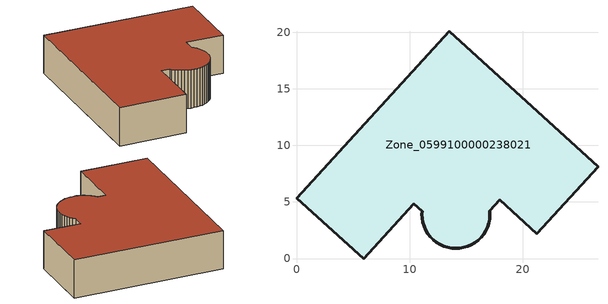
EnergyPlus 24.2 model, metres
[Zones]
Zone_0599100000238021
 floor ground (C_G): 13.48,20.07 26.65,8.09 21.24,2.2 17.98,5.19 17.09,4.21 17.1,3.84 17.07,3.48 17,3.13 16.89,2.79 16.73,2.46 16.54,2.16 16.32,1.88 16.05,1.62 15.77,1.41 15.46,1.22 15.13,1.08 14.78,0.98 14.43,0.92 14.07,0.9 13.71,0.92 13.35,0.99 13.01,1.1 12.68,1.25 12.37,1.44 12.09,1.66 11.84,1.92 11.62,2.21 11.43,2.52 11.28,2.84 11.18,3.19 11.11,3.54 11.09,3.9 11.1,4.17 10.37,4.85 5.96,0 0,5.33 z0
 wall outside (C_F): 13.48,20.07 0,5.33 5.96,0 10.37,4.85 11.1,4.17 11.09,3.9 11.11,3.54 11.18,3.19 11.28,2.84 11.43,2.52 11.62,2.21 11.84,1.92 12.09,1.66 12.37,1.44 12.68,1.25 13.01,1.1 13.35,0.99 13.71,0.92 14.07,0.9 14.43,0.92 14.78,0.98 15.13,1.08 15.46,1.22 15.77,1.41 16.05,1.62 16.32,1.88 16.54,2.16 16.73,2.46 16.89,2.79 17,3.13 17.07,3.48 17.1,3.84 17.09,4.21 17.98,5.19 21.24,2.2 26.65,8.09 13.48,20.07 z0:4.59
 roof outside (C_R): 26.65,8.09 13.48,20.07 0,5.33 5.96,0 10.37,4.85 11.1,4.17 11.09,3.9 11.11,3.54 11.18,3.19 11.28,2.84 11.43,2.52 11.62,2.21 11.84,1.92 12.09,1.66 12.37,1.44 12.68,1.25 13.01,1.1 13.35,0.99 13.71,0.92 14.07,0.9 14.43,0.92 14.78,0.98 15.13,1.08 15.46,1.22 15.77,1.41 16.05,1.62 16.32,1.88 16.54,2.16 16.73,2.46 16.89,2.79 17,3.13 17.07,3.48 17.1,3.84 17.09,4.21 17.98,5.19 21.24,2.2 z4.59
[BUILDING]
Pand.0599100000238021: North Axis=0; Terrain=City; Loads Convergence Tolerance Value=0.04; Temperature Convergence Tolerance Value=0.4; Solar Distribution=FullExterior; Maximum Number of Warmup Days=25; Minimum Number of Warmup Days=1
[Site:Location]
Rotterdam.The.Hague.AP_ZH_NLD Design_Conditions: Latitude=51.96; Longitude=4.45; Time Zone=1; Elevation=-4.5
[SITE:GROUNDTEMPERATURE:BUILDINGSURFACE]
18, 18, 18, 18, 18, 18, 18, 18, 18, 18, 18, 18
[MATERIAL] Thermal Absorptance=0.9; Solar Absorptance=0.7; Visible Absorptance=0.7
Name | Roughness | Thickness | Conductivity | Density | Specific Heat
G.D.1965-1974 | MediumSmooth | 0.15 | 0.882353 | 540 | 1210
F.D.1965-1974 | Rough | 0.3 | 0.697674 | 1920 | 840
R.D.1965-1974 | MediumRough | 0.2 | 0.232558 | 1500 | 1000
[CONSTRUCTION]
C_G: G.D.1965-1974
C_F: F.D.1965-1974
C_R: R.D.1965-1974
[ZONE]
Zone_0599100000238021: Type=1; Multiplier=1; Ceiling Height=Autocalculate; Volume=Autocalculate; Floor Area=autocalculate; Part of Total Floor Area=Yes
[ZONEINFILTRATION:DESIGNFLOWRATE]
Infil_Zone_0599100000238021: Zone or ZoneList or Space or SpaceList=Zone_0599100000238021; Schedule=AlwaysOn; Design Flow Rate Calculation Method=Flow/Area; Flow Rate per Floor Area=0.0042; Constant Term Coefficient=1; Temperature Term Coefficient=0; Velocity Term Coefficient=0; Velocity Squared Term Coefficient=0
[HVACTEMPLATE:ZONE:IDEALLOADSAIRSYSTEM]
Zone_0599100000238021: Maximum Heating Supply Air Temperature=50; Minimum Cooling Supply Air Temperature=13; Maximum Heating Supply Air Humidity Ratio=0.0156; Minimum Cooling Supply Air Humidity Ratio=0.0077; Heating Limit=NoLimit; Cooling Limit=NoLimit; Dehumidification Control Type=ConstantSensibleHeatRatio; Cooling Sensible Heat Ratio=0.7; Dehumidification Setpoint=60; Humidification Control Type=None; Humidification Setpoint=30; Outdoor Air Method=None; Outdoor Air Flow Rate per Person=0.00944; Outdoor Air Flow Rate per Zone Floor Area=0; Outdoor Air Flow Rate per Zone=0; Demand Controlled Ventilation Type=None; Outdoor Air Economizer Type=NoEconomizer; Heat Recovery Type=None; Sensible Heat Recovery Effectiveness=0.7; Latent Heat Recovery Effectiveness=0.65
[ZONECONTROL:THERMOSTAT]
ThermostatControl_Zone_0599100000238021: Zone or ZoneList=Zone_0599100000238021; Control Type Schedule=DualSetpointControlType; Control 1=Thermostat_Zone_0599100000238021; Temperature Difference Between Cutout And Setpoint=0
[THERMOSTATSETPOINT:DUALSETPOINT]
Thermostat_Zone_0599100000238021: Heating Setpoint Temperature Schedule=HeatingSetpoint_Zone_0599100000238021; Cooling Setpoint Temperature Schedule=CoolingSetpoint_Zone_0599100000238021
[SCHEDULE:COMPACT]
HeatingSetpoint_Zone_0599100000238021: Through: 12/31, For: AllDays, Until: 24:00, 21
CoolingSetpoint_Zone_0599100000238021: Through: 12/31, For: AllDays, Until: 24:00, 24
DualSetpointControlType: Through: 12/31, For: AllDays, Until: 24:00, 4
AlwaysOn: Through: 12/31, For: AllDays, Until: 24:00, 1
